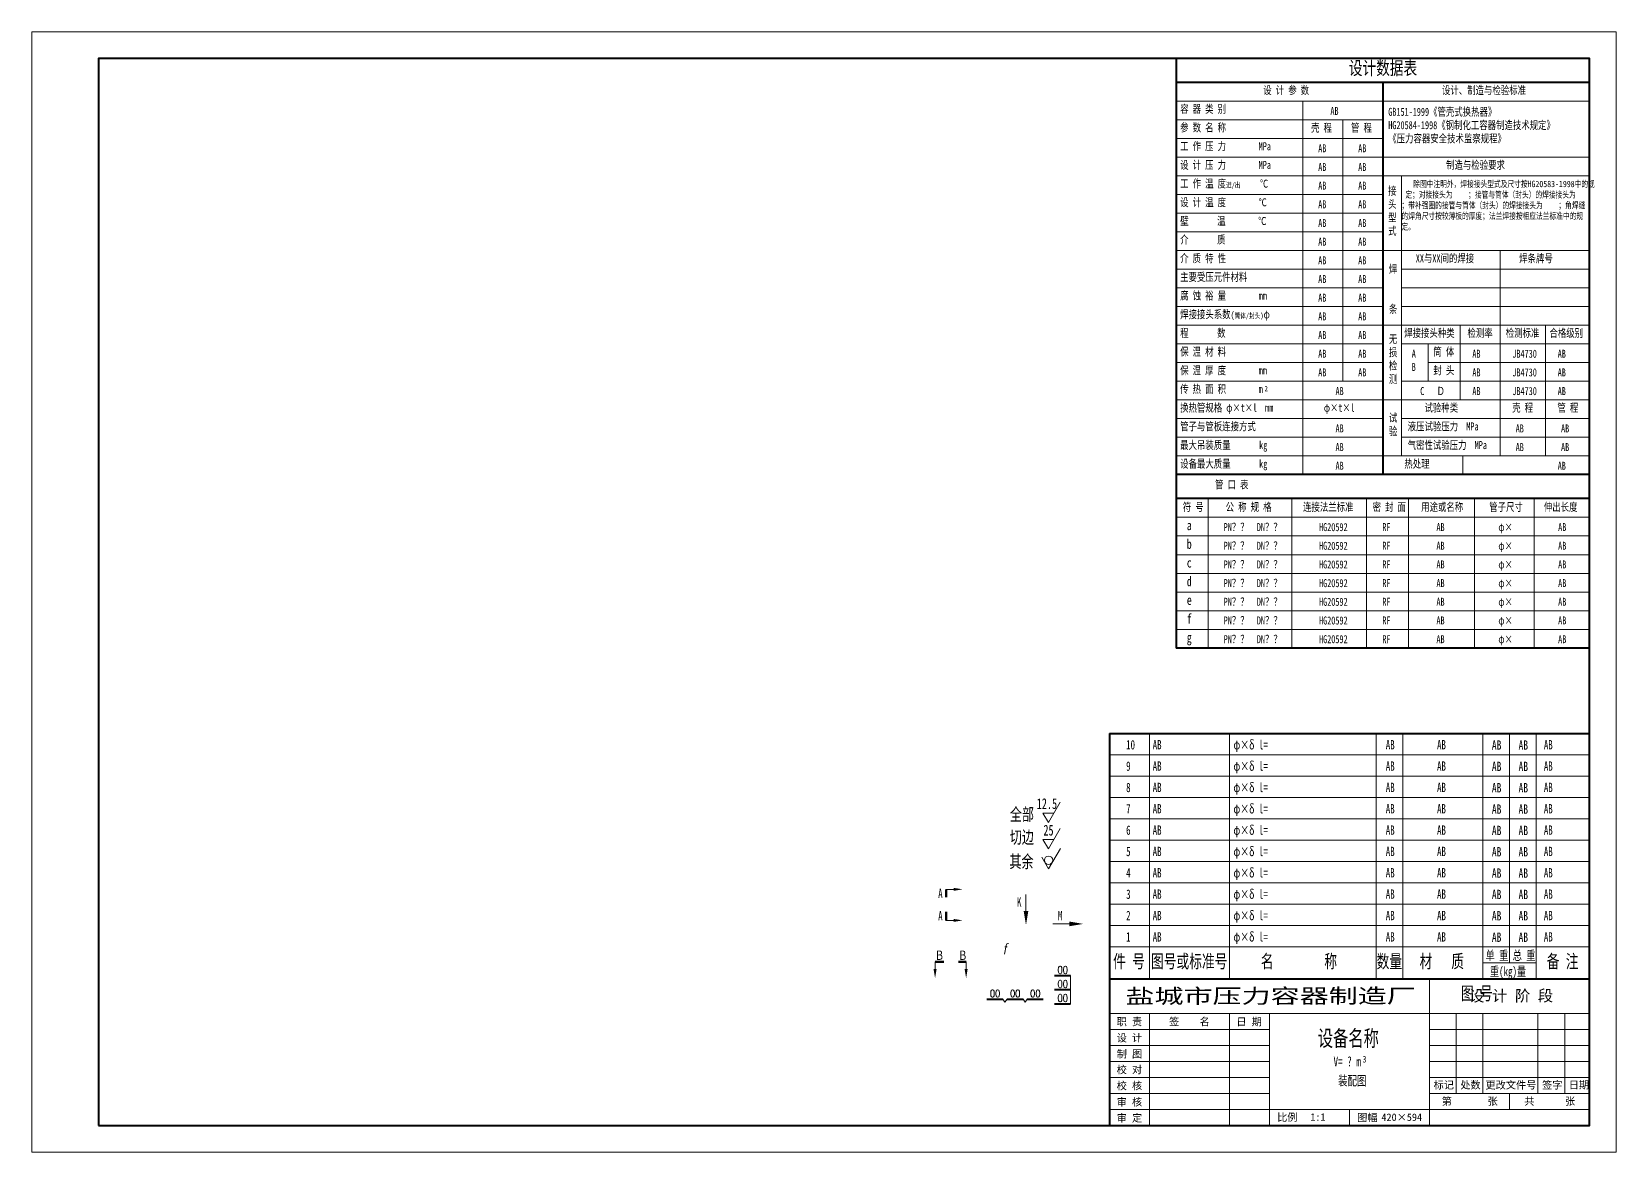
# Model space of a CAD drawing. Extents: x -43056 to 6363, y -23617 to 841.
# Drawn here: x 1619 to 2213, y -6 to 414 of the extents above; entities that cross this region are included whole.
import ezdxf
from ezdxf.enums import TextEntityAlignment as Align

# ---------------------------------------------------------------- set-up
doc = ezdxf.new("R2010")
doc.units = 0
doc.header["$LTSCALE"] = 10
for name, color, linetype, lineweight in [('A 粗实线', 1, 'CONTINUOUS', 40), ('B 细实线', 7, 'CONTINUOUS', 18), ('C 文 字', 2, 'CONTINUOUS', 20), ('J 标注尺寸', 2, 'CONTINUOUS', 18)]:
    doc.layers.add(name, color=color, linetype=linetype, lineweight=lineweight)
doc.styles.add('HZTXT', font='SIMFANG.TTF', dxfattribs={"width": 0.75})
doc.styles.add('ITALICT', font='ITALICT.shx', dxfattribs={"width": 0.7})
doc.styles.add('ROMANC', font='romanc', dxfattribs={"width": 0.7, "height": 6})
doc.styles.add('标题中文', font='SIMFANG.TTF', dxfattribs={"width": 0.7})

msp = doc.modelspace()

# ---------------------------------------------------------------- linework, layer by layer
at = {"layer": 'A 粗实线'}
for p, q in [((2048.36, 404.5), (2048.36, 183.49)), ((2203.36, 395.48), (2048.36, 395.48)), ((2125.86, 395.48), (2125.86, 248.48)), ((2203.36, 248.48), (2048.36, 248.48)), ((2203.36, 239.49), (2048.36, 239.49)), ((2203.36, 183.49), (2048.36, 183.49)), ((2023.36, 151.5), (2023.36, 59.5)), ((2023.36, 151.5), (2203.36, 151.5)), ((2002.78, 60.73), (2008.79, 60.73)), ((2023.36, 59.5), (2203.36, 59.5)), ((2002.78, 55.46), (2008.79, 55.46)), ((1977.43, 51.9), (1983.45, 51.9)), ((1984.97, 51.9), (1990.98, 51.9)), ((1992.5, 51.9), (1998.52, 51.9)), ((2002.78, 50.19), (2008.79, 50.19))]:
    msp.add_line(p, q, dxfattribs=at)
at = {"layer": 'A 粗实线', "lineweight": 80}
for p, q in [((1962.18, 93.06), (1962.18, 90.13)), ((1962.18, 81.42), (1962.18, 84.66)), ((1958.01, 65.87), (1961.25, 65.87)), ((1969.65, 65.87), (1966.72, 65.87))]:
    msp.add_line(p, q, dxfattribs=at)
at = {"layer": 'A 粗实线', "color": 1}
msp.add_line((2023.36, 59.5), (2023.36, 4.5), dxfattribs=at)
at = {"layer": 'A 粗实线', "color": 5}
msp.add_lwpolyline([(1644.36, 4.5), (2203.36, 4.5), (2203.36, 404.5), (1644.36, 404.5)], close=True, dxfattribs=at)
at = {"layer": 'B 细实线'}
for p, q in [((2203.36, 388.48), (2048.36, 388.48)), ((2095.86, 388.48), (2095.86, 248.48)), ((2125.86, 381.48), (2048.36, 381.48)), ((2110.86, 381.48), (2110.86, 283.48)), ((2125.86, 374.48), (2048.36, 374.48)), ((2203.36, 367.48), (2048.36, 367.48)), ((2203.36, 360.48), (2048.36, 360.48)), ((2132.86, 360.48), (2132.86, 255.48)), ((2125.86, 353.48), (2048.36, 353.48)), ((2125.86, 346.48), (2048.36, 346.48)), ((2125.86, 339.48), (2048.36, 339.48)), ((2203.36, 332.48), (2048.36, 332.48)), ((2169.86, 332.48), (2169.86, 255.48)), ((2125.86, 325.48), (2048.36, 325.48)), ((2203.36, 325.48), (2132.86, 325.48)), ((2125.86, 318.48), (2048.36, 318.48)), ((2203.36, 318.48), (2132.86, 318.48)), ((2125.86, 311.48), (2048.36, 311.48)), ((2203.36, 311.48), (2132.86, 311.48)), ((2132.86, 304.48), (2048.36, 304.48)), ((2203.36, 304.48), (2132.86, 304.48)), ((2203.36, 304.48), (2132.86, 304.48)), ((2154.86, 304.48), (2154.86, 276.48)), ((2186.86, 304.48), (2186.86, 255.48)), ((2125.86, 297.48), (2048.36, 297.48)), ((2203.36, 297.48), (2132.86, 297.48)), ((2142.86, 297.48), (2142.86, 283.48)), ((2125.86, 290.48), (2048.36, 290.48)), ((2203.36, 290.48), (2142.86, 290.48)), ((2125.86, 283.48), (2048.36, 283.48)), ((2203.36, 283.48), (2132.86, 283.48)), ((2203.36, 276.48), (2048.36, 276.48)), ((2125.86, 269.48), (2048.36, 269.48)), ((2203.36, 269.48), (2132.86, 269.48)), ((2125.86, 262.48), (2048.36, 262.48)), ((2203.36, 262.48), (2132.86, 262.48)), ((2203.36, 262.48), (2132.86, 262.48)), ((2203.36, 255.48), (2048.36, 255.48)), ((2155.83, 255.48), (2155.83, 248.48)), ((2060.36, 239.49), (2060.36, 183.49)), ((2091.77, 239.49), (2091.77, 183.49)), ((2119.7, 239.49), (2119.7, 183.49)), ((2135.5, 239.49), (2135.5, 183.49)), ((2160.23, 239.49), (2160.23, 183.49)), ((2182.57, 239.49), (2182.57, 183.49)), ((2203.36, 232.49), (2048.36, 232.49)), ((2203.36, 225.49), (2048.36, 225.49)), ((2203.36, 218.49), (2048.36, 218.49)), ((2203.36, 211.49), (2048.36, 211.49)), ((2203.36, 204.49), (2048.36, 204.49)), ((2203.36, 197.49), (2048.36, 197.49)), ((2203.36, 190.49), (2048.36, 190.49)), ((2038.36, 59.5), (2038.36, 151.5)), ((2068.36, 59.5), (2068.36, 151.5)), ((2123.36, 59.5), (2123.36, 151.5)), ((2133.36, 59.5), (2133.36, 151.5)), ((2163.36, 59.5), (2163.36, 151.5)), ((2173.36, 65.5), (2173.36, 151.5)), ((2183.36, 59.5), (2183.36, 151.5)), ((2023.36, 143.5), (2203.36, 143.5)), ((2023.36, 135.5), (2203.36, 135.5)), ((2000.55, 118.08), (2004.86, 125.67)), ((2023.36, 127.5), (2203.36, 127.5)), ((1998.42, 121.61), (2002.51, 121.61)), ((2000.55, 118.08), (1998.42, 121.61)), ((2023.36, 119.5), (2203.36, 119.5)), ((2000.55, 108.23), (2004.86, 115.81)), ((1998.42, 111.75), (2002.51, 111.76)), ((2000.55, 108.23), (1998.42, 111.75)), ((2023.36, 111.5), (2203.36, 111.5)), ((2023.36, 103.5), (2203.36, 103.5)), ((2023.36, 95.5), (2203.36, 95.5)), ((1962.18, 93.06), (1964.91, 93.06)), ((1992.08, 91.08), (1992.08, 84.91)), ((2023.36, 87.5), (2203.36, 87.5)), ((1962.18, 81.42), (1964.91, 81.42)), ((2002.14, 80.1), (2008.31, 80.1)), ((2023.36, 79.5), (2203.36, 79.5)), ((2023.36, 71.5), (2203.36, 71.5)), ((1958.01, 65.87), (1958.01, 63.14)), ((1969.65, 65.87), (1969.65, 63.14)), ((2163.36, 65.5), (2183.36, 65.5)), ((2008.79, 55.46), (2008.79, 60.73)), ((2143.36, 59.5), (2143.36, 4.5)), ((2008.79, 50.19), (2008.79, 55.46)), ((1983.45, 51.9), (1984.21, 50.83)), ((1984.97, 51.9), (1984.21, 50.83)), ((1990.98, 51.9), (1991.74, 50.83)), ((1992.5, 51.9), (1991.74, 50.83)), ((2023.36, 46.5), (2203.36, 46.5)), ((2038.36, 46.5), (2038.36, 4.5)), ((2068.36, 46.5), (2068.36, 4.5)), ((2083.36, 46.5), (2083.36, 4.5)), ((2153.36, 46.5), (2153.36, 16.5)), ((2163.36, 46.5), (2163.36, 16.5)), ((2184.01, 46.5), (2184.01, 16.5)), ((2194.01, 46.5), (2194.01, 16.5)), ((2023.36, 40.5), (2083.36, 40.5)), ((2143.36, 40.5), (2203.36, 40.5)), ((2023.36, 34.5), (2083.36, 34.5)), ((2143.36, 34.5), (2203.36, 34.5)), ((2023.36, 28.5), (2083.36, 28.5)), ((2143.36, 28.5), (2203.36, 28.5)), ((2023.36, 22.5), (2083.36, 22.5)), ((2143.36, 22.5), (2203.36, 22.5)), ((2023.36, 16.5), (2083.36, 16.5)), ((2143.36, 16.5), (2203.36, 16.5)), ((2173.36, 10.5), (2173.36, 16.5)), ((2023.36, 10.5), (2203.36, 10.5)), ((2113.36, 10.5), (2113.36, 4.5))]:
    msp.add_line(p, q, dxfattribs=at)
msp.add_lwpolyline([(1619.36, -5.5), (2213.36, -5.5), (2213.36, 414.5), (1619.36, 414.5)], close=True, dxfattribs=at)
msp.add_lwpolyline([(2004.96, 108.38), (2000.57, 100.76), (1998.04, 105.14)], dxfattribs=at)
msp.add_circle((2000.57, 103.95), 1.59, dxfattribs=at)
for points in [[(1964.91, 92.49), (1964.91, 93.62), (1968.32, 93.06)], [(1991.21, 84.91), (1992.96, 84.91), (1992.08, 79.66)], [(1964.91, 80.85), (1964.91, 81.98), (1968.32, 81.42)], [(2008.31, 79.23), (2008.31, 80.98), (2013.56, 80.1)], [(1957.44, 63.14), (1958.57, 63.14), (1958.01, 59.74)], [(1969.08, 63.14), (1970.21, 63.14), (1969.65, 59.74)]]:
    msp.add_solid(points, dxfattribs=at)

# ---------------------------------------------------------------- texts
at = {"layer": 'C 文 字'}
for s, height, style, width, p in [('AB', 3.5, 'HZTXT', 0.75, (2168.5, 147.13)), ('AB', 3.5, 'HZTXT', 0.75, (2178.5, 147.13)), ('AB', 3.5, 'HZTXT', 0.75, (2168.5, 139.13)), ('AB', 3.5, 'HZTXT', 0.75, (2178.5, 139.13)), ('AB', 3.5, 'HZTXT', 0.75, (2168.5, 131.13)), ('AB', 3.5, 'HZTXT', 0.75, (2178.5, 131.13)), ('AB', 3.5, 'HZTXT', 0.75, (2168.5, 123.13)), ('AB', 3.5, 'HZTXT', 0.75, (2178.5, 123.13)), ('AB', 3.5, 'HZTXT', 0.75, (2168.5, 115.13)), ('AB', 3.5, 'HZTXT', 0.75, (2178.5, 115.13)), ('AB', 3.5, 'HZTXT', 0.75, (2168.5, 107.13)), ('AB', 3.5, 'HZTXT', 0.75, (2178.5, 107.13)), ('AB', 3.5, 'HZTXT', 0.75, (2168.5, 99.13)), ('AB', 3.5, 'HZTXT', 0.75, (2178.5, 99.13)), ('AB', 3.5, 'HZTXT', 0.75, (2168.5, 91.13)), ('AB', 3.5, 'HZTXT', 0.75, (2178.5, 91.13)), ('AB', 3.5, 'HZTXT', 0.75, (2168.5, 83.13)), ('AB', 3.5, 'HZTXT', 0.75, (2178.5, 83.13)), ('AB', 3.5, 'HZTXT', 0.75, (2168.5, 75.13)), ('AB', 3.5, 'HZTXT', 0.75, (2178.5, 75.13)), ('00', 2.823, 'ROMANC', 0.8, (2005.85, 62.85)), ('00', 2.823, 'ROMANC', 0.8, (1980.5, 54.02)), ('00', 2.823, 'ROMANC', 0.8, (1988.04, 54.02)), ('00', 2.823, 'ROMANC', 0.8, (1995.58, 54.02)), ('00', 2.823, 'ROMANC', 0.8, (2005.85, 57.58)), ('00', 2.823, 'ROMANC', 0.8, (2005.85, 52.31))]:
    msp.add_text(s, height=height, dxfattribs=dict(at, style=style, width=width)).set_placement(p, align=Align.MIDDLE)
at = {"layer": 'C 文 字', "style": 'HZTXT', "width": 0.7}
for s, p in [('12.5', (2003.74, 121.98)), ('25', (2002.42, 112.03))]:
    msp.add_text(s, height=4, dxfattribs=at).set_placement(p, align=Align.BOTTOM_RIGHT)
for s, p in [('全部', (1986.04, 121.16)), ('切边', (1986.02, 112.59)), ('其余', (1985.88, 103.47))]:
    msp.add_text(s, height=4.73, dxfattribs=at).set_placement(p, align=Align.MIDDLE_LEFT)
at = {"layer": 'C 文 字', "style": 'ITALICT', "width": 0.8}
msp.add_text('f', height=4, dxfattribs=at).set_placement((1983.28, 68.82))
at = {"layer": 'C 文 字', "style": '标题中文', "oblique": 0.5, "width": 1.430365}
msp.add_text('盐城市压力容器制造厂', height=5.5, rotation=0.09587, dxfattribs=at).set_placement((2029.34, 50.27), (2138.2, 50.45), align=Align.FIT)
at = {"layer": 'C 文 字', "style": '标题中文', "oblique": 0.5}
for s, height, p in [('设 计 阶 段', 4.2, (2173.92, 53.26)), ('签    名', 2.8, (2053.31, 43.55)), ('日 期', 2.8, (2075.7, 43.49)), ('设 计', 2.8, (2030.85, 37.44)), ('制 图', 2.8, (2030.85, 31.44)), ('校 对', 2.8, (2030.85, 25.55)), ('校 核', 2.8, (2030.85, 19.55)), ('标记', 2.8, (2148.69, 19.82)), ('处数', 2.8, (2158.69, 19.82)), ('更改文件号', 2.8, (2173.85, 19.82)), ('签字', 2.8, (2189.34, 19.82)), ('日期', 2.8, (2199.34, 19.82)), ('审 核', 2.8, (2030.85, 13.44)), ('第       张', 2.8, (2158.4, 13.72)), ('共      张', 2.8, (2188.4, 13.72)), ('审 定', 2.8, (2030.85, 7.44)), ('比例', 2.8, (2090.03, 7.7)), ('1:1', 2.8, (2101.51, 7.7)), ('图幅', 2.8, (2120.03, 7.61)), ('420×594', 2.8, (2132.92, 7.61))]:
    msp.add_text(s, height=height, rotation=0.09587, dxfattribs=at).set_placement(p, align=Align.MIDDLE)
msp.add_text('职 责', height=2.8, rotation=0.09587, dxfattribs=at).set_placement((2030.85, 43.44), align=Align.MIDDLE_CENTER)
at = {"layer": 'C 文 字', "attachment_point": 1, "style": 'HZTXT'}
for s, insert, char_height, width in [('设计数据表', (2113.12, 403.37), 5, 77.5), ('设 计 参 数', (2081.02, 394.06), 3, 48), ('设计、制造与检验标准', (2148.02, 394.06), 3, 48), ('容 器 类 别', (2049.87, 387.06), 3, 48), ('AB', (2106.19, 386.31), 3, 48), ('GB151-1999《管壳式换热器》\\PHG20584-1998《钢制化工容器制造技术规定》\\P《压力容器安全技术监察规程》', (2127.88, 385.97), 3, 77.5), ('参 数 名 称', (2049.87, 380.06), 3, 48), ('壳 程', (2098.93, 379.98), 3, 48), ('管 程', (2113.93, 379.98), 3, 48), ('工 作 压 力        MPa', (2049.87, 373.06), 3, 48), ('AB', (2101.62, 372.31), 3, 48), ('AB', (2116.62, 372.31), 3, 48), ('设 计 压 力        MPa', (2049.87, 366.06), 3, 48), ('AB', (2101.62, 365.31), 3, 48), ('AB', (2116.62, 365.31), 3, 48), (' 制造与检验要求', (2148.02, 366.06), 3, 48), ('工 作 温 度{\\H0.6667x;进/出      }℃', (2049.87, 359.06), 3, 48), ('AB', (2101.62, 358.31), 3, 48), ('AB', (2116.62, 358.31), 3, 48), ('接\\P头\\P型\\P式', (2127.83, 356.35), 3, 48), ('   除图中注明外，焊接接头型式及尺寸按HG20583-1998中的规\\P 定；对接接头为    ；接管与筒体（封头）的焊接接头为    ；带补强圈的接管与筒体（封头）的焊接接头为    ；角焊缝的焊角尺寸按较薄板的厚度；法兰焊接按相应法兰标准中的规定。', (2132.86, 358.64), 2.4, 70.5), ('设 计 温 度        ℃', (2049.87, 352.06), 3, 48), ('AB', (2101.62, 351.31), 3, 48), ('AB', (2116.62, 351.31), 3, 48), ('壁       温        ℃', (2049.87, 345.06), 3, 48), ('AB', (2101.62, 344.31), 3, 48), ('AB', (2116.62, 344.31), 3, 48), ('介       质', (2049.87, 338.06), 3, 48), ('AB', (2101.62, 337.31), 3, 48), ('AB', (2116.62, 337.31), 3, 48), ('介 质 特 性', (2049.87, 331.06), 3, 48), ('AB', (2101.62, 330.31), 3, 48), ('AB', (2116.62, 330.31), 3, 48), ('焊\\P\\P\\P条', (2128.12, 327.02), 3, 48), ('XX与XX间的焊接', (2138.2, 331.06), 3, 48), ('焊条牌号', (2176.96, 331.06), 3, 48), ('主要受压元件材料', (2049.87, 324.06), 3, 48), ('AB', (2101.62, 323.31), 3, 48), ('AB', (2116.62, 323.31), 3, 48), ('腐 蚀 裕 量        mm', (2049.87, 317.06), 3, 48), ('AB', (2101.62, 316.31), 3, 48), ('AB', (2116.62, 316.31), 3, 48), ('焊接接头系数{\\H0.8333x;(\\H0.8x;筒体/封头)}φ{\\H0.8333x;        } ', (2049.87, 310.06), 3, 48), ('AB', (2101.62, 309.31), 3, 48), ('AB', (2116.62, 309.31), 3, 48), ('程       数 ', (2049.87, 303.06), 3, 48), ('焊接接头种类', (2133.87, 303.06), 3, 48), ('检测率', (2157.56, 303.06), 3, 48), ('检测标准', (2171.92, 303.06), 3, 48), ('合格级别', (2188.3, 303.06), 3, 48), ('AB', (2101.62, 302.31), 3, 48), ('AB', (2116.62, 302.31), 3, 48), ('无\\P损\\P检\\P测', (2128.12, 300.8), 3, 48), ('保 温 材 料', (2049.87, 296.06), 3, 48), ('AB', (2101.62, 295.31), 3, 48), ('AB', (2116.62, 295.31), 3, 48), ('A\\PB', (2136.68, 295.35), 3, 48), ('筒 体', (2144.8, 296.06), 3, 48), ('AB', (2159.4, 295.31), 3, 48), ('JB4730', (2174.4, 295.31), 3, 48), ('AB', (2191.4, 295.31), 3, 48), ('保 温 厚 度        mm', (2049.87, 289.06), 3, 48), ('AB', (2101.62, 288.31), 3, 48), ('AB', (2116.62, 288.31), 3, 48), ('封 头', (2144.8, 289.06), 3, 48), ('AB', (2159.4, 288.31), 3, 48), ('JB4730', (2174.4, 288.31), 3, 48), ('AB', (2191.4, 288.31), 3, 48), ('传 热 面 积        m ', (2049.87, 282.06), 3, 48), ('2', (2081.51, 281.71), 2, 48), ('AB', (2108.11, 281.31), 3, 48), ('C   Ｄ', (2139.86, 281.31), 3, 48), ('AB', (2159.4, 281.31), 3, 48), ('JB4730', (2174.4, 281.31), 3, 48), ('AB', (2191.4, 281.31), 3, 48), ('换热管规格 φ×t×l  mm', (2049.87, 275.06), 3, 48), (' φ×t×l   ', (2102.21, 275.06), 3, 48), ('试验种类', (2141.45, 275.06), 3, 48), ('壳 程 ', (2174.33, 275.06), 3, 48), ('管 程 ', (2191.29, 275.06), 3, 48), ('管子与管板连接方式', (2049.87, 268.06), 3, 48), ('AB', (2108.11, 267.31), 3, 48), ('试\\P验', (2128.12, 271.28), 3, 48), ('液压试验压力  MPa', (2135.17, 268.06), 3, 48), ('AB', (2175.65, 267.31), 3, 48), ('AB', (2192.65, 267.31), 3, 48), ('最大吊装质量       kg', (2049.87, 261.06), 3, 48), ('气密性试验压力  MPa', (2135.17, 261.06), 3, 48), ('AB', (2108.11, 260.31), 3, 48), ('AB', (2175.65, 260.31), 3, 48), ('AB', (2192.65, 260.31), 3, 48), ('设备最大质量       kg', (2049.87, 254.06), 3, 48), ('AB', (2108.11, 253.31), 3, 48), ('热处理', (2133.91, 254.06), 3, 48), ('AB', (2191.4, 253.31), 3, 48), ('管 口 表', (2062.94, 246.25), 3, 48), (' 符 号', (2049.34, 237.86), 3, 48), ('公 称 规 格', (2066.94, 237.86), 3, 48), ('连接法兰标准', (2095.94, 237.86), 3, 48), ('密 封 面', (2122.01, 237.86), 3, 48), ('用途或名称', (2140.21, 237.86), 3, 48), ('管子尺寸', (2165.74, 237.86), 3, 48), ('伸出长度', (2186.21, 237.86), 3, 48), ('a', (2052.37, 231.28), 3.6, 57.6), ('PN？？  DN？？', (2066.19, 230.32), 3, 48), ('HG20592', (2101.93, 230.32), 3, 48), ('RF', (2125.67, 230.32), 3, 48), ('AB', (2145.94, 230.32), 3, 48), ('φ×', (2169.15, 230.32), 3, 48), ('AB', (2191.56, 230.32), 3, 48), ('b', (2052.37, 224.28), 3.6, 57.6), ('PN？？  DN？？', (2066.19, 223.32), 3, 48), ('HG20592', (2101.93, 223.32), 3, 48), ('RF', (2125.67, 223.32), 3, 48), ('AB', (2145.94, 223.32), 3, 48), ('φ×', (2169.15, 223.32), 3, 48), ('AB', (2191.56, 223.32), 3, 48), ('c', (2052.37, 217.28), 3.6, 57.6), ('PN？？  DN？？', (2066.19, 216.32), 3, 48), ('HG20592', (2101.93, 216.32), 3, 48), ('RF', (2125.67, 216.32), 3, 48), ('AB', (2145.94, 216.32), 3, 48), ('φ×', (2169.15, 216.32), 3, 48), ('AB', (2191.56, 216.32), 3, 48), ('d ', (2052.37, 210.28), 3.6, 57.6), ('PN？？  DN？？', (2066.19, 209.32), 3, 48), ('HG20592', (2101.93, 209.32), 3, 48), ('RF', (2125.67, 209.32), 3, 48), ('AB', (2145.94, 209.32), 3, 48), ('φ×', (2169.15, 209.32), 3, 48), ('AB', (2191.56, 209.32), 3, 48), ('e', (2052.37, 203.28), 3.6, 57.6), ('PN？？  DN？？', (2066.19, 202.32), 3, 48), ('HG20592', (2101.93, 202.32), 3, 48), ('RF', (2125.67, 202.32), 3, 48), ('AB', (2145.94, 202.32), 3, 48), ('φ×', (2169.15, 202.32), 3, 48), ('AB', (2191.56, 202.32), 3, 48), ('f', (2052.37, 196.28), 3.6, 57.6), ('PN？？  DN？？', (2066.19, 195.32), 3, 48), ('HG20592', (2101.93, 195.32), 3, 48), ('RF', (2125.67, 195.32), 3, 48), ('AB', (2145.94, 195.32), 3, 48), ('φ×', (2169.15, 195.32), 3, 48), ('AB', (2191.56, 195.32), 3, 48), ('g', (2052.37, 189.28), 3.6, 57.6), ('PN？？  DN？？', (2066.19, 188.32), 3, 48), ('HG20592', (2101.93, 188.32), 3, 48), ('RF', (2125.67, 188.32), 3, 48), ('AB', (2145.94, 188.32), 3, 48), ('φ×', (2169.15, 188.32), 3, 48), ('AB', (2191.56, 188.32), 3, 48)]:
    msp.add_mtext(s, dxfattribs=dict(at, insert=insert, char_height=char_height, width=width))
at = {"layer": 'J 标注尺寸', "style": '标题中文', "width": 0.7}
for s, height, p in [('10', 3.5, (2029.62, 145.5)), ('AB', 3.5, (2039.57, 145.5)), ('φ×δ l=', 3.5, (2069.86, 145.5)), ('AB', 3.5, (2126.95, 145.5)), ('AB', 3.5, (2146.16, 145.5)), ('AB', 3.5, (2186.21, 145.5)), ('9', 3.5, (2029.62, 137.5)), ('AB', 3.5, (2039.57, 137.5)), ('φ×δ l=', 3.5, (2069.86, 137.5)), ('AB', 3.5, (2126.95, 137.5)), ('AB', 3.5, (2146.16, 137.5)), ('AB', 3.5, (2186.21, 137.5)), ('8', 3.5, (2029.62, 129.5)), ('AB', 3.5, (2039.57, 129.5)), ('φ×δ l=', 3.5, (2069.86, 129.5)), ('AB', 3.5, (2126.95, 129.5)), ('AB', 3.5, (2146.16, 129.5)), ('AB', 3.5, (2186.21, 129.5)), ('7', 3.5, (2029.62, 121.5)), ('AB', 3.5, (2039.57, 121.5)), ('φ×δ l=', 3.5, (2069.86, 121.5)), ('AB', 3.5, (2126.95, 121.5)), ('AB', 3.5, (2146.16, 121.5)), ('AB', 3.5, (2186.21, 121.5)), ('6', 3.5, (2029.62, 113.5)), ('AB', 3.5, (2039.57, 113.5)), ('φ×δ l=', 3.5, (2069.86, 113.5)), ('AB', 3.5, (2126.95, 113.5)), ('AB', 3.5, (2146.16, 113.5)), ('AB', 3.5, (2186.21, 113.5)), ('5', 3.5, (2029.62, 105.5)), ('AB', 3.5, (2039.57, 105.5)), ('φ×δ l=', 3.5, (2069.86, 105.5)), ('AB', 3.5, (2126.95, 105.5)), ('AB', 3.5, (2146.16, 105.5)), ('AB', 3.5, (2186.21, 105.5)), ('AB', 3.5, (2039.57, 97.5)), ('φ×δ l=', 3.5, (2069.86, 97.5)), ('AB', 3.5, (2126.95, 97.5)), ('AB', 3.5, (2146.16, 97.5)), ('AB', 3.5, (2186.21, 97.5)), ('4', 3.5, (2029.62, 97.5)), ('A', 3.5, (1959.16, 89.77)), ('K', 3.5, (1988.7, 86.62)), ('3', 3.5, (2029.62, 89.5)), ('AB', 3.5, (2039.57, 89.5)), ('φ×δ l=', 3.5, (2069.86, 89.5)), ('AB', 3.5, (2126.95, 89.5)), ('AB', 3.5, (2146.16, 89.5)), ('AB', 3.5, (2186.21, 89.5)), ('A', 3.5, (1959.16, 81.38)), ('M', 3.5, (2004.05, 81.47)), ('2', 3.5, (2029.62, 81.5)), ('AB', 3.5, (2039.57, 81.5)), ('φ×δ l=', 3.5, (2069.86, 81.5)), ('AB', 3.5, (2126.95, 81.5)), ('AB', 3.5, (2146.16, 81.5)), ('AB', 3.5, (2186.21, 81.5)), ('φ×δ l=', 3.5, (2069.86, 73.5)), ('1', 3.5, (2029.62, 73.5)), ('AB', 3.5, (2039.57, 73.5)), ('AB', 3.5, (2126.95, 73.5)), ('AB', 3.5, (2146.16, 73.5)), ('AB', 3.5, (2186.21, 73.5)), ('Ｂ', 3.5, (1957.96, 66.62)), ('Ｂ', 3.5, (1966.68, 66.62)), ('件 号', 4.998, (2024.74, 63.59)), ('图号或标准号', 4.998, (2038.95, 63.59)), ('名        称', 4.998, (2080.11, 63.59)), ('数量', 4.998, (2123.52, 63.59)), ('材   质', 4.998, (2139.62, 63.59)), ('单 重', 3.5, (2164.36, 66.55)), ('总 重', 3.5, (2174.53, 66.55)), ('备 注', 4.998, (2187.27, 63.59)), ('重(kg)量', 3.5, (2166.01, 60.55)), ('图 号', 4.998, (2155.11, 51.59)), ('设备名称', 5.998, (2101.47, 34.24)), ('V= ? m', 3.599, (2107.36, 26.72)), ('3', 2.52, (2118.24, 28.13)), ('装配图', 3.599, (2109.1, 19.55))]:
    msp.add_text(s, height=height, dxfattribs=at).set_placement(p)

doc.saveas('drawing.dxf')
